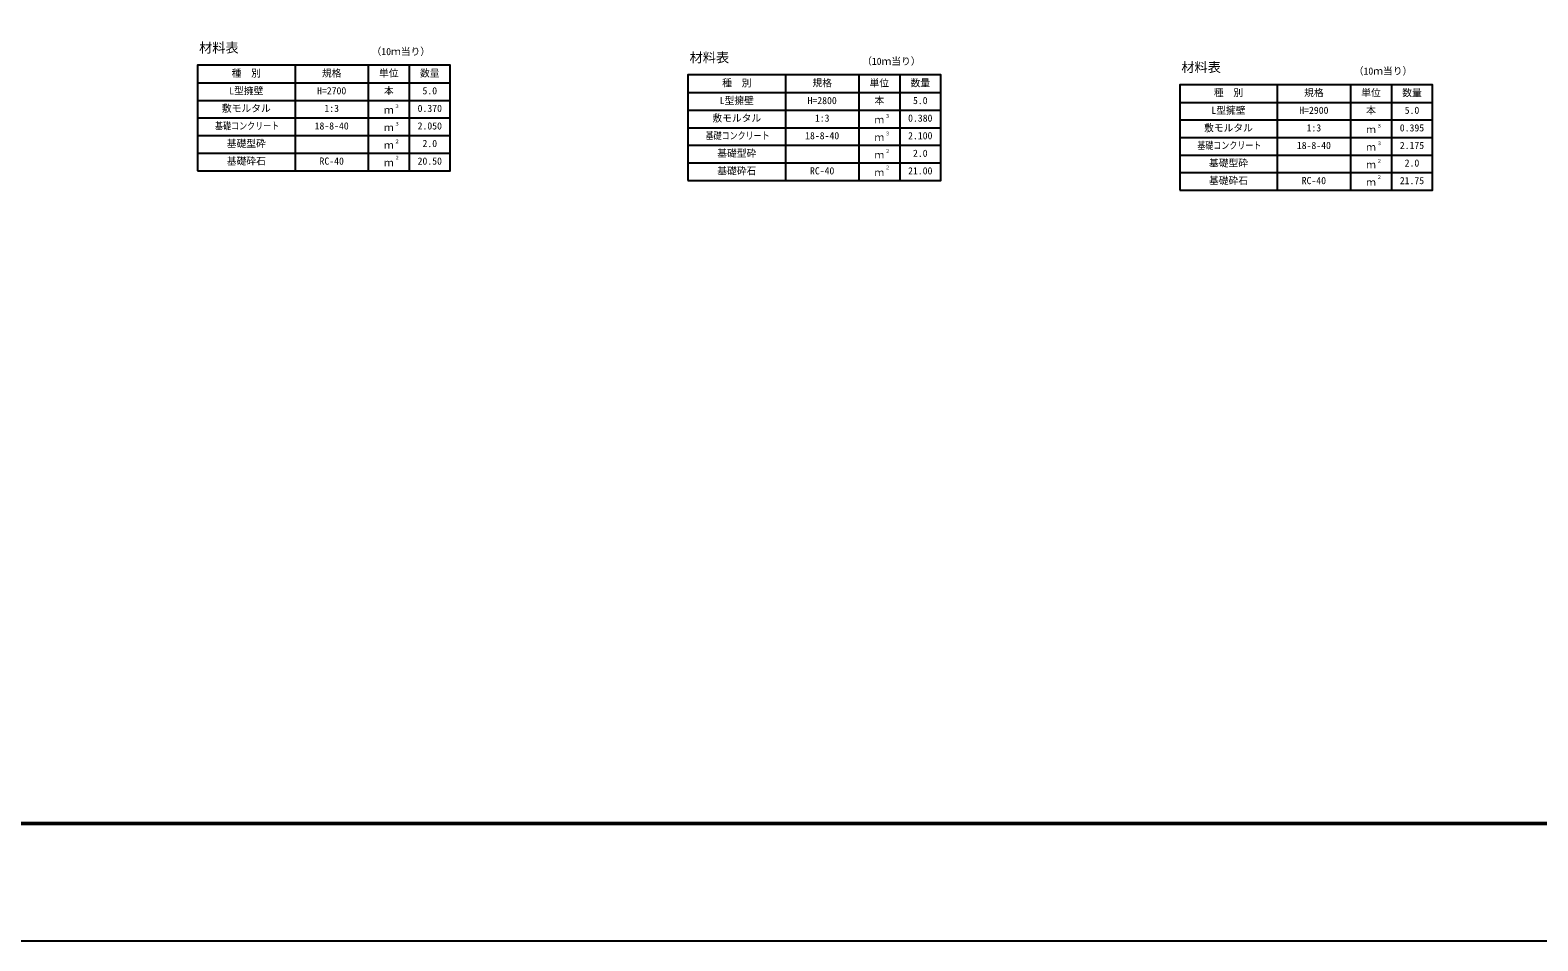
# Model space of a CAD drawing. Units: millimetres, scale not verified. Extents: x -50400 to 50400, y -17820 to 17820.
# Drawn here: x 19753 to 35199, y -17820 to -8495 of the extents above; entities that cross this region are included whole.
import ezdxf
from ezdxf.enums import TextEntityAlignment as Align

# ---------------------------------------------------------------- set-up
doc = ezdxf.new("R2010")
doc.units = ezdxf.units.MM
doc.header["$LTSCALE"] = 60
for name, color, linetype, lineweight in [('0-2_Defpoints', 5, 'Continuous', 25), ('0-4_HYO', 3, 'Continuous', 25), ('0-5_HYO2', 4, 'Continuous', 25), ('0-8_TXT', 7, 'Continuous', 25), ('0-9_WAKU', 3, 'Continuous', 25)]:
    doc.layers.add(name, color=color, linetype=linetype, lineweight=lineweight)
doc.styles.add('ＭＳ ゴシック', font='')
doc.styles.get('ＭＳ ゴシック').set_extended_font_data('MS Gothic')

msp = doc.modelspace()

# ---------------------------------------------------------------- linework, layer by layer
at = {"layer": '0-2_Defpoints'}
msp.add_lwpolyline([(0, -17820), (50400, -17820), (50400, 17820), (0, 17820)], close=True, dxfattribs=at)
at = {"layer": '0-4_HYO'}
for p, q in [((22467, -8853.77), (22467, -9933.77)), ((23217, -8853.77), (23217, -9933.77)), ((23637, -8853.77), (23637, -9933.77)), ((27492, -8953.77), (27492, -10033.77)), ((28242, -8953.77), (28242, -10033.77)), ((28662, -8953.77), (28662, -10033.77)), ((21467, -9033.77), (24057, -9033.77)), ((32529.5, -9053.77), (32529.5, -10133.77)), ((33279.5, -9053.77), (33279.5, -10133.77)), ((33699.5, -9053.77), (33699.5, -10133.77)), ((26492, -9133.77), (29082, -9133.77)), ((31529.5, -9233.77), (34119.5, -9233.77))]:
    msp.add_line(p, q, dxfattribs=at)
for points in [[(21467, -9933.77), (24057, -9933.77), (24057, -8853.77), (21467, -8853.77)], [(26492, -10033.77), (29082, -10033.77), (29082, -8953.77), (26492, -8953.77)], [(31529.5, -10133.77), (34119.5, -10133.77), (34119.5, -9053.77), (31529.5, -9053.77)]]:
    msp.add_lwpolyline(points, close=True, dxfattribs=at)
at = {"layer": '0-5_HYO2'}
for p, q in [((21467, -9213.77), (24057, -9213.77)), ((21467, -9393.77), (24057, -9393.77)), ((26492, -9313.77), (29082, -9313.77)), ((31529.5, -9413.77), (34119.5, -9413.77)), ((21467, -9573.77), (24057, -9573.77)), ((26492, -9493.77), (29082, -9493.77)), ((26492, -9673.77), (29082, -9673.77)), ((31529.5, -9593.77), (34119.5, -9593.77)), ((21467, -9753.77), (24057, -9753.77)), ((26492, -9853.77), (29082, -9853.77)), ((31529.5, -9773.77), (34119.5, -9773.77)), ((31529.5, -9953.77), (34119.5, -9953.77))]:
    msp.add_line(p, q, dxfattribs=at)
at = {"layer": '0-9_WAKU', "lineweight": 50}
msp.add_lwpolyline([(1200, -16620), (49200, -16620), (49200, 16620), (1200, 16620)], close=True, dxfattribs=at)

# ---------------------------------------------------------------- texts
at = {"layer": '0-8_TXT', "style": 'ＭＳ ゴシック'}
for s, height, p in [('材料表', 98.97, (21483.67, -8753.77)), ('（10ｍ当り）', 73.31, (23250.33, -8772.11)), ('材料表', 98.97, (26508.67, -8853.77)), ('（10ｍ当り）', 73.31, (28275.33, -8872.11)), ('種\u3000別', 73.31, (21817, -8993.77)), ('規格', 73.31, (22742, -8993.77)), ('単位', 73.31, (23327, -8993.77)), ('数量', 73.31, (23747, -8993.77)), ('材料表', 98.97, (31546.17, -8953.77)), ('（10ｍ当り）', 73.31, (33312.83, -8972.11)), ('L型擁壁', 73.31, (21792, -9173.77)), ('H=2700', 73.31, (22692, -9173.77)), ('本', 73.31, (23377, -9173.77)), ('5.0', 73.31, (23772, -9173.77)), ('種\u3000別', 73.31, (26842, -9093.77)), ('規格', 73.31, (27767, -9093.77)), ('単位', 73.31, (28352, -9093.77)), ('数量', 73.31, (28772, -9093.77)), ('種\u3000別', 73.31, (31879.5, -9193.77)), ('規格', 73.31, (32804.5, -9193.77)), ('単位', 73.31, (33389.5, -9193.77)), ('数量', 73.31, (33809.5, -9193.77)), ('敷モルタル', 73.31, (21717, -9353.77)), ('1:3', 73.31, (22767, -9353.77)), ('３', 36.66, (23486.24, -9303.16)), ('0.370', 73.31, (23722, -9353.77)), ('L型擁壁', 73.31, (26817, -9273.77)), ('H=2800', 73.31, (27717, -9273.77)), ('本', 73.31, (28402, -9273.77)), ('5.0', 73.31, (28797, -9273.77)), ('ｍ', 73.31, (23377, -9370.44)), ('敷モルタル', 73.31, (26742, -9453.77)), ('1:3', 73.31, (27792, -9453.77)), ('ｍ', 73.31, (28402, -9470.44)), ('３', 36.66, (28511.24, -9403.16)), ('0.380', 73.31, (28747, -9453.77)), ('L型擁壁', 73.31, (31854.5, -9373.77)), ('H=2900', 73.31, (32754.5, -9373.77)), ('本', 73.31, (33439.5, -9373.77)), ('5.0', 73.31, (33834.5, -9373.77)), ('18-8-40', 73.31, (22667, -9533.77)), ('ｍ', 73.31, (23377, -9550.44)), ('３', 36.66, (23486.24, -9483.16)), ('2.050', 73.31, (23722, -9533.77)), ('18-8-40', 73.31, (27692, -9633.77)), ('ｍ', 73.31, (28402, -9650.44)), ('３', 36.66, (28511.24, -9583.16)), ('2.100', 73.31, (28747, -9633.77)), ('敷モルタル', 73.31, (31779.5, -9553.77)), ('1:3', 73.31, (32829.5, -9553.77)), ('ｍ', 73.31, (33439.5, -9570.44)), ('３', 36.66, (33548.74, -9503.16)), ('0.395', 73.31, (33784.5, -9553.77)), ('基礎型砕', 73.31, (21767, -9713.77)), ('ｍ', 73.31, (23377, -9730.44)), ('２', 36.66, (23486.24, -9663.16)), ('2.0', 73.31, (23772, -9713.77)), ('基礎型砕', 73.31, (26792, -9813.77)), ('２', 36.66, (28511.24, -9763.16)), ('2.0', 73.31, (28797, -9813.77)), ('18-8-40', 73.31, (32729.5, -9733.77)), ('ｍ', 73.31, (33439.5, -9750.44)), ('３', 36.66, (33548.74, -9683.16)), ('2.175', 73.31, (33784.5, -9733.77)), ('基礎砕石', 73.31, (21767, -9893.77)), ('RC-40', 73.31, (22717, -9893.77)), ('ｍ', 73.31, (23377, -9910.44)), ('２', 36.66, (23486.24, -9829.83)), ('20.50', 73.31, (23722, -9893.77)), ('ｍ', 73.31, (28402, -9830.44)), ('２', 36.66, (28511.24, -9929.83)), ('基礎型砕', 73.31, (31829.5, -9913.77)), ('ｍ', 73.31, (33439.5, -9930.44)), ('２', 36.66, (33548.74, -9863.16)), ('2.0', 73.31, (33834.5, -9913.77)), ('基礎砕石', 73.31, (26792, -9993.77)), ('RC-40', 73.31, (27742, -9993.77)), ('ｍ', 73.31, (28402, -10010.44)), ('21.00', 73.31, (28747, -9993.77)), ('基礎砕石', 73.31, (31829.5, -10093.77)), ('RC-40', 73.31, (32779.5, -10093.77)), ('ｍ', 73.31, (33439.5, -10110.44)), ('２', 36.66, (33548.74, -10029.83)), ('21.75', 73.31, (33784.5, -10093.77))]:
    msp.add_text(s, height=height, dxfattribs=at).set_placement(p, align=Align.BOTTOM_LEFT)
at = {"layer": '0-8_TXT', "style": 'ＭＳ ゴシック', "width": 0.8}
for p in [(21647, -9533.77), (26672, -9633.77), (31709.5, -9733.77)]:
    msp.add_text('基礎コンクリート', height=73.31, dxfattribs=at).set_placement(p, align=Align.BOTTOM_LEFT)

doc.saveas('drawing.dxf')
